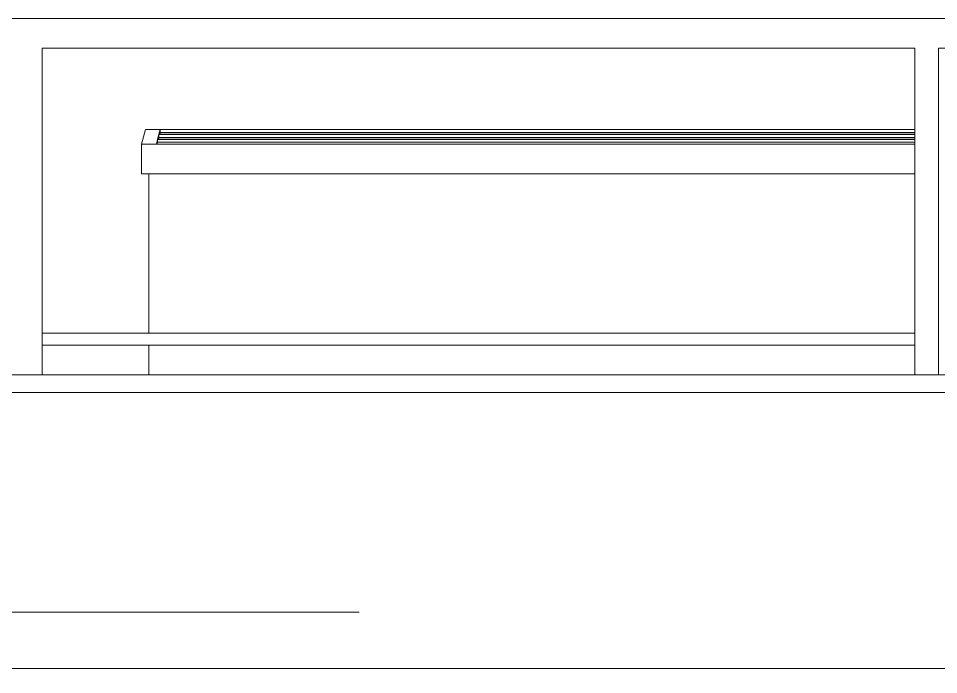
# Model space of a CAD drawing. Header units: millimetres. Extents: x -46169 to 174149, y -86316 to 18123.
# Drawn here: x 123197 to 124747, y -68363 to -67258 of the extents above; entities that cross this region are included whole.
import ezdxf

# ---------------------------------------------------------------- set-up
doc = ezdxf.new("R2010")
doc.units = ezdxf.units.MM
doc.header["$MEASUREMENT"] = 0
doc.linetypes.add('Dashed', pattern=[2822.222233, 1411.111116, -1411.111116])
doc.linetypes.add('Wipeout_Contour', pattern=[1000, 0, -1000])
for name, color, linetype, lineweight, true_color in [('A04_A04_1_A-35-M_FFE_Sanitary_Pen_No__105', 7, 'Continuous', 15, 0xa6a6a6), ('A04_A04_1_New_A-20-M_Roof_Pen_No__63', 7, 'Continuous', 20, 0x606060), ('A04_A04_1_New_A-25-M_Wall_Ext_Pen_No__64', 7, 'Continuous', 20, 0x606060)]:
    doc.layers.add(name, color=color, linetype=linetype, lineweight=lineweight, true_color=true_color)
for name, color, linetype in [('A04_A04_1_New_A-20-M_Roof', 7, 'Continuous'), ('A04_A04_1_New_A-25-M_Curtain_Wall', 7, 'Continuous'), ('A04_A04_1_New_A-25-M_Wall_Ext', 7, 'Continuous')]:
    doc.layers.add(name, color=color, linetype=linetype)
doc.layers.add('A04_A04_1_New_A-25-M_Curtain_Wall_Pen_No__87', color=8, linetype='Continuous', lineweight=20)

msp = doc.modelspace()

# ---------------------------------------------------------------- wipeouts: each hides what was drawn before it
at = {"color": 254, "linetype": 'Wipeout_Contour', "lineweight": 0, "ltscale": 560496.241386}
msp.add_wipeout([(118260.2, -68352.9), (118260.2, -68362.9), (126346, -68362.9), (126346, -68352.9)], dxfattribs=at).dxf.layer = 'A04_A04_1_New_A-25-M_Curtain_Wall'
at = {"color": 254, "linetype": 'Wipeout_Contour', "lineweight": 0, "ltscale": 558915.407002}
msp.add_wipeout([(121707.4, -67307.9), (123217.3, -67307.9), (123217.3, -67257.9), (121707.4, -67257.9)], dxfattribs=at).dxf.layer = 'A04_A04_1_New_A-25-M_Wall_Ext'

# ---------------------------------------------------------------- next in the draw order: wipeouts: each hides what was drawn before it
at = {"color": 254, "linetype": 'Wipeout_Contour', "lineweight": 0, "ltscale": 562139.117715}
msp.add_wipeout([(123237.3, -67307.9), (123197.3, -67307.9), (123197.3, -67857.9), (123237.3, -67857.9)], dxfattribs=at).dxf.layer = 'A04_A04_1_New_A-25-M_Wall_Ext'

# ---------------------------------------------------------------- next in the draw order: wipeouts: each hides what was drawn before it
at = {"color": 254, "linetype": 'Wipeout_Contour', "lineweight": 0, "ltscale": 564216.465679}
msp.add_wipeout([(123217.3, -67307.9), (124727.3, -67307.9), (124727.3, -67257.9), (123217.3, -67257.9)], dxfattribs=at).dxf.layer = 'A04_A04_1_New_A-25-M_Wall_Ext'

# ---------------------------------------------------------------- next in the draw order: linework, layer by layer
at = {"layer": 'A04_A04_1_New_A-25-M_Wall_Ext_Pen_No__64', "linetype": 'Continuous'}
msp.add_line((121707.4, -67257.9), (123217.3, -67257.9), dxfattribs=at)

# ---------------------------------------------------------------- next in the draw order: wipeouts: each hides what was drawn before it
at = {"color": 254, "linetype": 'Wipeout_Contour', "lineweight": 0, "ltscale": 567442.244995}
msp.add_wipeout([(124747.3, -67307.9), (124707.3, -67307.9), (124707.3, -67857.9), (124747.3, -67857.9)], dxfattribs=at).dxf.layer = 'A04_A04_1_New_A-25-M_Wall_Ext'

# ---------------------------------------------------------------- next in the draw order: linework, layer by layer
at = {"layer": 'A04_A04_1_New_A-25-M_Wall_Ext_Pen_No__64', "linetype": 'Continuous'}
msp.add_line((123237.3, -67307.9), (124707.3, -67307.9), dxfattribs=at)

# ---------------------------------------------------------------- next in the draw order: wipeouts: each hides what was drawn before it
at = {"color": 254, "linetype": 'Wipeout_Contour', "lineweight": 0, "ltscale": 832066.057935}
msp.add_wipeout([(118180.2, -67857.9), (118180.2, -67907.9), (118185.2, -67907.9), (118185.2, -67887.9), (126369.2, -67887.9), (126369.2, -67857.9)], dxfattribs=at).dxf.layer = 'A04_A04_1_New_A-25-M_Curtain_Wall'
at = {"color": 254, "linetype": 'Wipeout_Contour', "lineweight": 0, "ltscale": 569532.239158}
msp.add_wipeout([(124727.3, -67307.9), (126237.3, -67307.9), (126237.3, -67257.9), (124727.3, -67257.9)], dxfattribs=at).dxf.layer = 'A04_A04_1_New_A-25-M_Wall_Ext'
at = {"color": 254, "linetype": 'Wipeout_Contour', "lineweight": 0, "ltscale": 565184.238029}
msp.add_wipeout([(124707.3, -67787.9), (123237.5, -67787.9), (123237.5, -67789.3), (124707.3, -67789.3)], dxfattribs=at).dxf.layer = 'A04_A04_1_New_A-25-M_Wall_Ext'

# ---------------------------------------------------------------- next in the draw order: linework, layer by layer
at = {"layer": 'A04_A04_1_New_A-25-M_Wall_Ext_Pen_No__64', "linetype": 'Continuous'}
for p, q in [((123217.3, -67257.9), (124727.3, -67257.9)), ((124727.3, -67257.9), (126237.3, -67257.9)), ((124747.3, -67857.9), (124747.3, -67307.9)), ((124747.3, -67307.9), (126217.3, -67307.9))]:
    msp.add_line(p, q, dxfattribs=at)

# ---------------------------------------------------------------- next in the draw order: wipeouts: each hides what was drawn before it
at = {"color": 254, "linetype": 'Wipeout_Contour', "lineweight": 0, "ltscale": 559944.480364}
msp.add_wipeout([(118185.2, -67887.9), (118185.2, -68352.9), (126369.2, -68352.9), (126369.2, -67887.9)], dxfattribs=at).dxf.layer = 'A04_A04_1_New_A-25-M_Curtain_Wall'
at = {"color": 254, "linetype": 'Wipeout_Contour', "lineweight": 0, "ltscale": 565189.035879}
msp.add_wipeout([(124707.3, -67789.3), (123237.5, -67789.3), (123237.5, -67792.9), (124707.3, -67792.9)], dxfattribs=at).dxf.layer = 'A04_A04_1_New_A-25-M_Wall_Ext'

# ---------------------------------------------------------------- next in the draw order: linework, layer by layer
at = {"layer": 'A04_A04_1_A-35-M_FFE_Sanitary_Pen_No__105', "linetype": 'Dashed'}
msp.add_line((105427.1, -68257.9), (131120.2, -68257.9), dxfattribs=at)
at = {"layer": 'A04_A04_1_New_A-25-M_Curtain_Wall_Pen_No__87', "linetype": 'Continuous'}
for p, q in [((126369.2, -67887.9), (118185.2, -67887.9)), ((118185.2, -68352.9), (126369.2, -68352.9))]:
    msp.add_line(p, q, dxfattribs=at)

# ---------------------------------------------------------------- next in the draw order: wipeouts: each hides what was drawn before it
at = {"color": 254, "linetype": 'Wipeout_Contour', "lineweight": 0, "ltscale": 565197.346219}
msp.add_wipeout([(124707.3, -67792.9), (123237.5, -67792.9), (123237.5, -67797.9), (124707.3, -67797.9)], dxfattribs=at).dxf.layer = 'A04_A04_1_New_A-25-M_Wall_Ext'

# ---------------------------------------------------------------- next in the draw order: wipeouts: each hides what was drawn before it
at = {"color": 254, "linetype": 'Wipeout_Contour', "lineweight": 0, "ltscale": 565241.024796}
msp.add_wipeout([(124707.3, -67519.8), (123417.1, -67519.8), (123417.1, -67787.9), (124707.3, -67787.9)], dxfattribs=at).dxf.layer = 'A04_A04_1_New_A-20-M_Roof'
at = {"color": 254, "linetype": 'Wipeout_Contour', "lineweight": 0, "ltscale": 565206.942691}
msp.add_wipeout([(124707.3, -67797.9), (123237.5, -67797.9), (123237.5, -67802.9), (124707.3, -67802.9)], dxfattribs=at).dxf.layer = 'A04_A04_1_New_A-25-M_Wall_Ext'

# ---------------------------------------------------------------- next in the draw order: linework, layer by layer
at = {"layer": 'A04_A04_1_New_A-25-M_Wall_Ext_Pen_No__64', "linetype": 'Continuous'}
msp.add_line((123237.5, -67787.9), (124707.3, -67787.9), dxfattribs=at)

# ---------------------------------------------------------------- next in the draw order: wipeouts: each hides what was drawn before it
at = {"color": 254, "linetype": 'Wipeout_Contour', "lineweight": 0, "ltscale": 564938.344954}
msp.add_wipeout([(123404.6, -67494.8), (123404.6, -67519.8), (124707.3, -67519.8), (124707.3, -67494.8)], dxfattribs=at).dxf.layer = 'A04_A04_1_New_A-20-M_Roof'
at = {"color": 254, "linetype": 'Wipeout_Contour', "lineweight": 0, "ltscale": 565215.253925}
msp.add_wipeout([(124707.3, -67802.9), (123237.5, -67802.9), (123237.5, -67806.6), (124707.3, -67806.6)], dxfattribs=at).dxf.layer = 'A04_A04_1_New_A-25-M_Wall_Ext'

# ---------------------------------------------------------------- next in the draw order: linework, layer by layer
at = {"layer": 'A04_A04_1_New_A-20-M_Roof_Pen_No__63', "linetype": 'Continuous'}
for p, q in [((123404.6, -67519.8), (124707.3, -67519.8)), ((123417.1, -67787.9), (123417.1, -67519.8))]:
    msp.add_line(p, q, dxfattribs=at)

# ---------------------------------------------------------------- next in the draw order: wipeouts: each hides what was drawn before it
at = {"color": 254, "linetype": 'Wipeout_Contour', "lineweight": 0, "ltscale": 564890.554942}
msp.add_wipeout([(123404.6, -67469.8), (123404.6, -67494.8), (124707.3, -67494.8), (124707.3, -67469.8)], dxfattribs=at).dxf.layer = 'A04_A04_1_New_A-20-M_Roof'
at = {"color": 254, "linetype": 'Wipeout_Contour', "lineweight": 0, "ltscale": 565220.052525}
msp.add_wipeout([(124707.3, -67806.6), (123237.5, -67806.6), (123237.5, -67807.9), (124707.3, -67807.9)], dxfattribs=at).dxf.layer = 'A04_A04_1_New_A-25-M_Wall_Ext'

# ---------------------------------------------------------------- next in the draw order: linework, layer by layer
at = {"layer": 'A04_A04_1_New_A-20-M_Roof_Pen_No__63', "linetype": 'Continuous'}
msp.add_line((123404.6, -67519.8), (123404.6, -67494.8), dxfattribs=at)
at = {"layer": 'A04_A04_1_New_A-25-M_Wall_Ext_Pen_No__64', "linetype": 'Continuous'}
for p, q in [((123237.3, -67857.9), (123237.3, -67307.9)), ((123237.5, -67857.9), (123237.5, -67307.9))]:
    msp.add_line(p, q, dxfattribs=at)

# ---------------------------------------------------------------- next in the draw order: wipeouts: each hides what was drawn before it
at = {"color": 254, "linetype": 'Wipeout_Contour', "lineweight": 0, "ltscale": 846154.601831}
msp.add_wipeout([(123404.6, -67469.8), (124707.3, -67469.8), (123417.1, -67469.6), (123423.8, -67445.1), (124707.3, -67445.1), (123411.3, -67444.9)], dxfattribs=at).dxf.layer = 'A04_A04_1_New_A-20-M_Roof'
at = {"color": 254, "linetype": 'Wipeout_Contour', "lineweight": 0, "ltscale": 565584.140043}
msp.add_wipeout([(123417.1, -67807.9), (123417.1, -67857.9), (124707.3, -67857.9), (124707.3, -67807.9)], dxfattribs=at).dxf.layer = 'A04_A04_1_New_A-20-M_Roof'

# ---------------------------------------------------------------- next in the draw order: linework, layer by layer
at = {"layer": 'A04_A04_1_New_A-20-M_Roof_Pen_No__63', "linetype": 'Continuous'}
for p, q in [((123404.6, -67494.8), (123404.6, -67469.8)), ((123417.1, -67857.9), (123417.1, -67807.9))]:
    msp.add_line(p, q, dxfattribs=at)
at = {"layer": 'A04_A04_1_New_A-25-M_Curtain_Wall_Pen_No__87', "linetype": 'Continuous'}
msp.add_line((126369.2, -67857.9), (118180.2, -67857.9), dxfattribs=at)
at = {"layer": 'A04_A04_1_New_A-25-M_Wall_Ext_Pen_No__64', "linetype": 'Continuous'}
msp.add_line((123237.5, -67807.9), (124707.3, -67807.9), dxfattribs=at)

# ---------------------------------------------------------------- next in the draw order: wipeouts: each hides what was drawn before it
at = {"color": 254, "linetype": 'Wipeout_Contour', "lineweight": 0, "ltscale": 562664.730049}
msp.add_wipeout([(123431.8, -67461.6), (123429.7, -67469.5), (123431, -67469.5), (123431.8, -67466.6)], dxfattribs=at).dxf.layer = 'A04_A04_1_New_A-20-M_Roof'

# ---------------------------------------------------------------- next in the draw order: wipeouts: each hides what was drawn before it
at = {"color": 254, "linetype": 'Wipeout_Contour', "lineweight": 0, "ltscale": 564903.588985}
msp.add_wipeout([(123431.8, -67461.6), (123431.8, -67466.6), (124707.3, -67466.6), (124707.3, -67461.6)], dxfattribs=at).dxf.layer = 'A04_A04_1_New_A-20-M_Roof'

# ---------------------------------------------------------------- next in the draw order: wipeouts: each hides what was drawn before it
at = {"color": 254, "linetype": 'Wipeout_Contour', "lineweight": 0, "ltscale": 846214.146986}
msp.add_wipeout([(123419.3, -67461.4), (123417.1, -67469.6), (124707.3, -67469.6), (123429.7, -67469.5), (123431.8, -67461.6), (124707.3, -67461.6)], dxfattribs=at).dxf.layer = 'A04_A04_1_New_A-20-M_Roof'

# ---------------------------------------------------------------- next in the draw order: linework, layer by layer
at = {"layer": 'A04_A04_1_New_A-20-M_Roof_Pen_No__63', "linetype": 'Continuous'}
msp.add_line((123411.3, -67444.9), (123404.6, -67469.8), dxfattribs=at)

# ---------------------------------------------------------------- next in the draw order: wipeouts: each hides what was drawn before it
at = {"color": 254, "linetype": 'Wipeout_Contour', "lineweight": 0, "ltscale": 564910.418981}
msp.add_wipeout([(123431, -67469.5), (124707.3, -67469.5), (124707.3, -67466.6), (123431.8, -67466.6)], dxfattribs=at).dxf.layer = 'A04_A04_1_New_A-20-M_Roof'

# ---------------------------------------------------------------- next in the draw order: linework, layer by layer
at = {"layer": 'A04_A04_1_New_A-20-M_Roof_Pen_No__63', "linetype": 'Continuous'}
for p, q in [((123404.6, -67469.8), (124707.3, -67469.8)), ((124707.3, -67469.5), (123429.7, -67469.5))]:
    msp.add_line(p, q, dxfattribs=at)

# ---------------------------------------------------------------- next in the draw order: wipeouts: each hides what was drawn before it
at = {"color": 254, "linetype": 'Wipeout_Contour', "lineweight": 0, "ltscale": 562656.852137}
msp.add_wipeout([(123434, -67453.4), (123431.9, -67461.3), (123433.2, -67461.3), (123434, -67458.4)], dxfattribs=at).dxf.layer = 'A04_A04_1_New_A-20-M_Roof'

# ---------------------------------------------------------------- next in the draw order: wipeouts: each hides what was drawn before it
at = {"color": 254, "linetype": 'Wipeout_Contour', "lineweight": 0, "ltscale": 564891.867081}
msp.add_wipeout([(123434, -67453.4), (123434, -67458.4), (124707.3, -67458.4), (124707.3, -67453.4)], dxfattribs=at).dxf.layer = 'A04_A04_1_New_A-20-M_Roof'

# ---------------------------------------------------------------- next in the draw order: wipeouts: each hides what was drawn before it
at = {"color": 254, "linetype": 'Wipeout_Contour', "lineweight": 0, "ltscale": 846198.485142}
msp.add_wipeout([(123419.3, -67461.4), (124707.3, -67461.4), (123431.9, -67461.3), (123434, -67453.4), (124707.3, -67453.4), (123421.6, -67453.3)], dxfattribs=at).dxf.layer = 'A04_A04_1_New_A-20-M_Roof'

# ---------------------------------------------------------------- next in the draw order: wipeouts: each hides what was drawn before it
at = {"color": 254, "linetype": 'Wipeout_Contour', "lineweight": 0, "ltscale": 564898.696251}
msp.add_wipeout([(123434, -67458.4), (123433.2, -67461.3), (124707.3, -67461.3), (124707.3, -67458.4)], dxfattribs=at).dxf.layer = 'A04_A04_1_New_A-20-M_Roof'

# ---------------------------------------------------------------- next in the draw order: linework, layer by layer
at = {"layer": 'A04_A04_1_New_A-20-M_Roof_Pen_No__63', "linetype": 'Continuous'}
for p, q in [((123429.7, -67469.5), (123431.8, -67461.6)), ((123431.8, -67466.6), (123431, -67469.5)), ((123431.8, -67461.6), (124707.3, -67461.6)), ((123431.8, -67466.6), (123431.8, -67461.6)), ((124707.3, -67466.6), (123431.8, -67466.6)), ((124707.3, -67461.3), (123431.9, -67461.3))]:
    msp.add_line(p, q, dxfattribs=at)

# ---------------------------------------------------------------- next in the draw order: wipeouts: each hides what was drawn before it
at = {"color": 254, "linetype": 'Wipeout_Contour', "lineweight": 0, "ltscale": 562648.976033}
msp.add_wipeout([(123436.2, -67445.2), (123434.1, -67453.1), (123435.5, -67453.1), (123436.2, -67450.2)], dxfattribs=at).dxf.layer = 'A04_A04_1_New_A-20-M_Roof'

# ---------------------------------------------------------------- next in the draw order: wipeouts: each hides what was drawn before it
at = {"color": 254, "linetype": 'Wipeout_Contour', "lineweight": 0, "ltscale": 564880.146918}
msp.add_wipeout([(123436.2, -67445.2), (123436.2, -67450.2), (124707.3, -67450.2), (124707.3, -67445.2)], dxfattribs=at).dxf.layer = 'A04_A04_1_New_A-20-M_Roof'

# ---------------------------------------------------------------- next in the draw order: wipeouts: each hides what was drawn before it
at = {"color": 254, "linetype": 'Wipeout_Contour', "lineweight": 0, "ltscale": 846182.826084}
msp.add_wipeout([(123423.8, -67445.1), (123421.6, -67453.3), (124707.3, -67453.3), (123434.1, -67453.1), (123436.2, -67445.2), (124707.3, -67445.2)], dxfattribs=at).dxf.layer = 'A04_A04_1_New_A-20-M_Roof'

# ---------------------------------------------------------------- next in the draw order: wipeouts: each hides what was drawn before it
at = {"color": 254, "linetype": 'Wipeout_Contour', "lineweight": 0, "ltscale": 564886.975397}
msp.add_wipeout([(123436.2, -67450.2), (123435.5, -67453.1), (124707.3, -67453.1), (124707.3, -67450.2)], dxfattribs=at).dxf.layer = 'A04_A04_1_New_A-20-M_Roof'

# ---------------------------------------------------------------- next in the draw order: linework, layer by layer
at = {"layer": 'A04_A04_1_New_A-20-M_Roof_Pen_No__63', "linetype": 'Continuous'}
for p, q in [((124707.3, -67444.9), (123411.3, -67444.9)), ((123431.9, -67461.3), (123434, -67453.4)), ((123434, -67458.4), (123433.2, -67461.3)), ((123434, -67453.4), (124707.3, -67453.4)), ((123434, -67458.4), (123434, -67453.4)), ((124707.3, -67458.4), (123434, -67458.4)), ((123434.1, -67453.1), (123436.2, -67445.2)), ((124707.3, -67453.1), (123434.1, -67453.1)), ((123436.2, -67450.2), (123435.5, -67453.1)), ((123436.2, -67445.2), (124707.3, -67445.2)), ((123436.2, -67450.2), (123436.2, -67445.2)), ((124707.3, -67450.2), (123436.2, -67450.2))]:
    msp.add_line(p, q, dxfattribs=at)
at = {"layer": 'A04_A04_1_New_A-25-M_Wall_Ext_Pen_No__64', "linetype": 'Continuous'}
msp.add_line((124707.3, -67857.9), (124707.3, -67307.9), dxfattribs=at)

doc.saveas('drawing.dxf')
